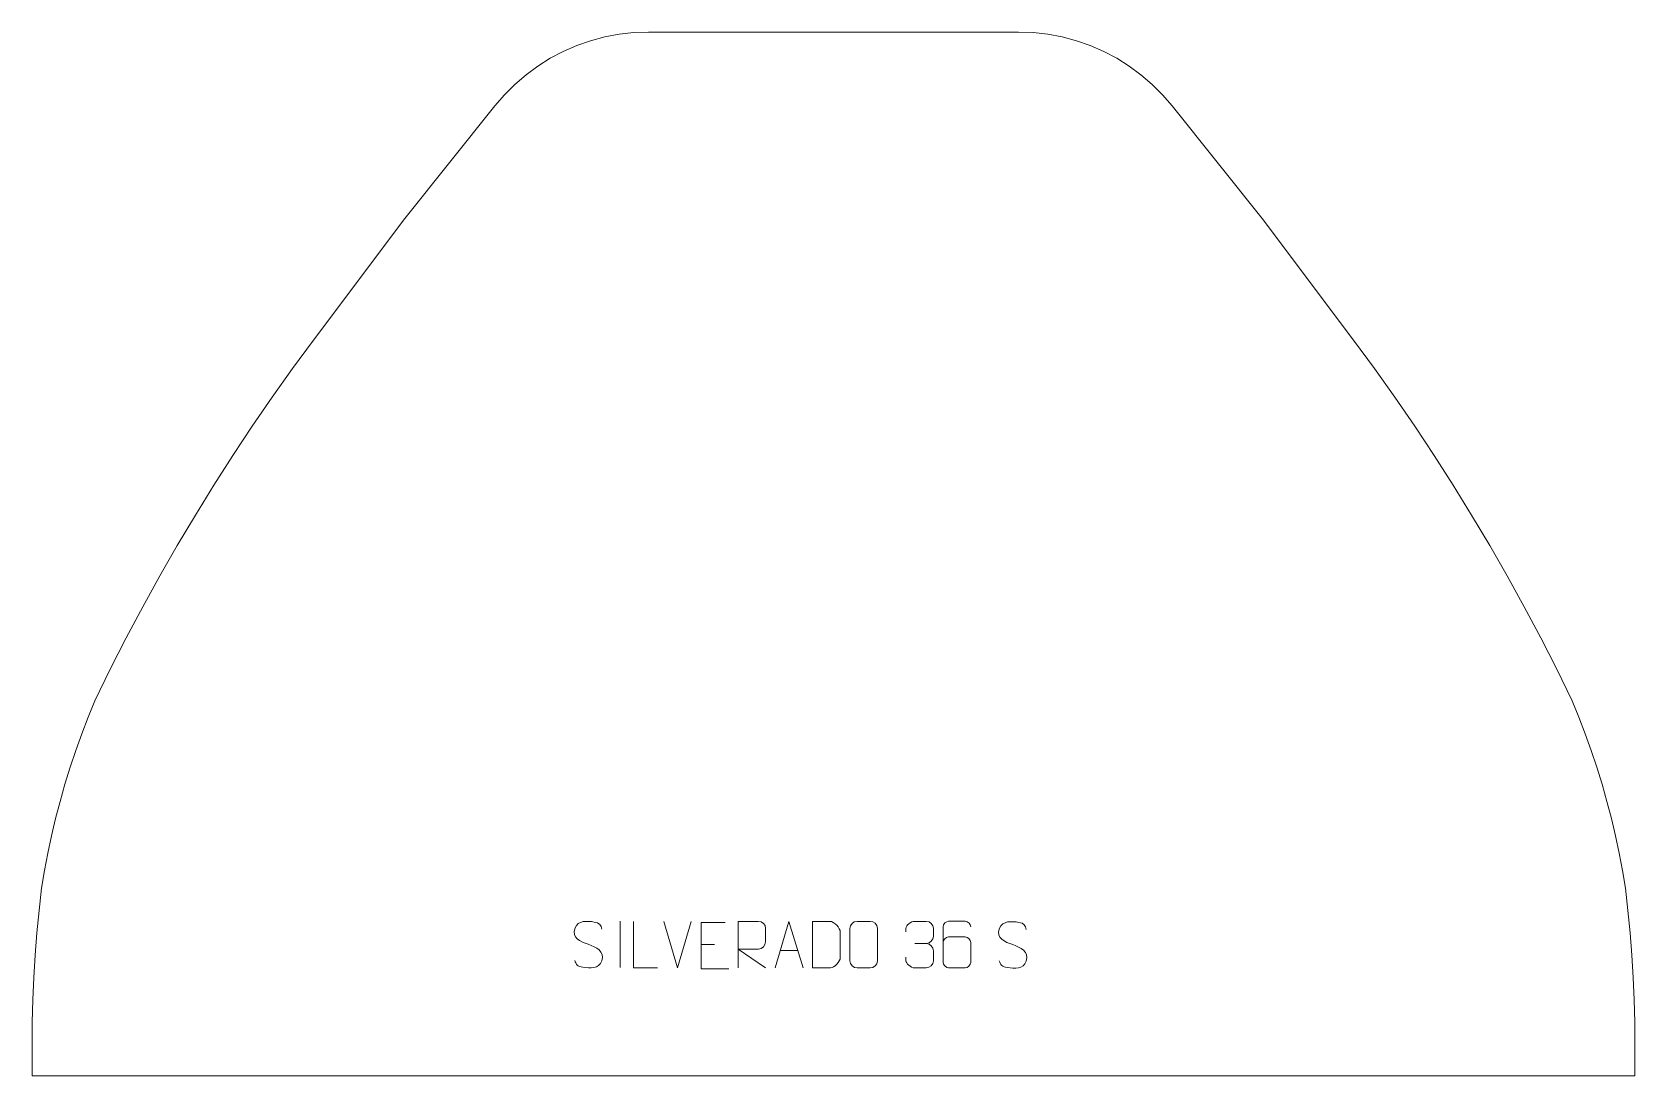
# Model space of a CAD drawing. Header units: millimetres. Extents: x -424 to 436, y 799 to 1359.
import ezdxf

# ---------------------------------------------------------------- set-up
doc = ezdxf.new("R2010")
doc.units = ezdxf.units.MM
doc.header["$MEASUREMENT"] = 0
doc.layers.add('layer 1', color=7, linetype='Continuous')

msp = doc.modelspace()

# ---------------------------------------------------------------- linework, layer by layer
at = {"layer": 'layer 1', "color": 242, "lineweight": 9}
msp.add_open_spline([(-92.8632, 1358.8462), (-92.8632, 1358.8462), (105.6909, 1358.8462), (105.6909, 1358.8462), (105.6909, 1358.8462), (105.6909, 1358.8462), (113.5638, 1358.5522), (113.5638, 1358.5522), (113.5638, 1358.5522), (113.5638, 1358.5522), (121.3934, 1357.6718), (121.3934, 1357.6718), (121.3934, 1357.6718), (121.3934, 1357.6718), (129.135, 1356.2088), (129.135, 1356.2088), (129.135, 1356.2088), (129.135, 1356.2088), (136.7461, 1354.1744), (136.7461, 1354.1744), (136.7461, 1354.1744), (136.7461, 1354.1744), (144.1837, 1351.5763), (144.1837, 1351.5763), (144.1837, 1351.5763), (144.1837, 1351.5763), (151.4078, 1348.43), (151.4078, 1348.43), (151.4078, 1348.43), (151.4078, 1348.43), (158.3758, 1344.7543), (158.3758, 1344.7543), (158.3758, 1344.7543), (158.3758, 1344.7543), (165.0503, 1340.5701), (165.0503, 1340.5701), (165.0503, 1340.5701), (165.0503, 1340.5701), (171.3951, 1335.8983), (171.3951, 1335.8983), (171.3951, 1335.8983), (171.3951, 1335.8983), (177.3735, 1330.7659), (177.3735, 1330.7659), (177.3735, 1330.7659), (177.3735, 1330.7659), (182.9513, 1325.2034), (182.9513, 1325.2034), (182.9513, 1325.2034), (182.9513, 1325.2034), (188.1002, 1319.2389), (188.1002, 1319.2389), (188.1002, 1319.2389), (188.1002, 1319.2389), (236.4137, 1258.8464), (236.4137, 1258.8464), (236.4137, 1258.8464), (236.4137, 1258.8464), (285.3872, 1193.5483), (285.3872, 1193.5483), (285.3872, 1193.5483), (285.3872, 1193.5483), (296.5921, 1178.3496), (296.5921, 1178.3496), (296.5921, 1178.3496), (296.5921, 1178.3496), (307.5478, 1162.9688), (307.5478, 1162.9688), (307.5478, 1162.9688), (307.5478, 1162.9688), (318.2503, 1147.4116), (318.2503, 1147.4116), (318.2503, 1147.4116), (318.2503, 1147.4116), (328.6968, 1131.681), (328.6968, 1131.681), (328.6968, 1131.681), (328.6968, 1131.681), (338.8839, 1115.7816), (338.8839, 1115.7816), (338.8839, 1115.7816), (338.8839, 1115.7816), (348.8092, 1099.7177), (348.8092, 1099.7177), (348.8092, 1099.7177), (348.8092, 1099.7177), (358.4706, 1083.4922), (358.4706, 1083.4922), (358.4706, 1083.4922), (358.4706, 1083.4922), (367.8654, 1067.1117), (367.8654, 1067.1117), (367.8654, 1067.1117), (367.8654, 1067.1117), (376.9901, 1050.5797), (376.9901, 1050.5797), (376.9901, 1050.5797), (376.9901, 1050.5797), (385.8439, 1033.9002), (385.8439, 1033.9002), (385.8439, 1033.9002), (385.8439, 1033.9002), (394.4215, 1017.0783), (394.4215, 1017.0783), (394.4215, 1017.0783), (394.4215, 1017.0783), (402.7243, 1000.1175), (402.7243, 1000.1175), (402.7243, 1000.1175), (402.7243, 1000.1175), (406.3376, 991.3058), (406.3376, 991.3058), (406.3376, 991.3058), (406.3376, 991.3058), (409.7537, 982.4148), (409.7537, 982.4148), (409.7537, 982.4148), (409.7537, 982.4148), (412.9699, 973.4506), (412.9699, 973.4506), (412.9699, 973.4506), (412.9699, 973.4506), (415.9842, 964.4147), (415.9842, 964.4147), (415.9842, 964.4147), (415.9842, 964.4147), (418.7947, 955.3156), (418.7947, 955.3156), (418.7947, 955.3156), (418.7947, 955.3156), (421.4, 946.1537), (421.4, 946.1537), (421.4, 946.1537), (421.4, 946.1537), (423.7997, 936.9374), (423.7997, 936.9374), (423.7997, 936.9374), (423.7997, 936.9374), (425.9932, 927.6689), (425.9932, 927.6689), (425.9932, 927.6689), (425.9932, 927.6689), (427.9778, 918.3534), (427.9778, 918.3534), (427.9778, 918.3534), (427.9778, 918.3534), (429.7525, 908.9957), (429.7525, 908.9957), (429.7525, 908.9957), (429.7525, 908.9957), (431.3174, 899.6013), (431.3174, 899.6013), (431.3174, 899.6013), (431.3174, 899.6013), (432.6738, 887.661), (432.6738, 887.661), (432.6738, 887.661), (432.6738, 887.661), (433.8213, 875.6977), (433.8213, 875.6977), (433.8213, 875.6977), (433.8213, 875.6977), (434.7605, 863.7178), (434.7605, 863.7178), (434.7605, 863.7178), (434.7605, 863.7178), (435.4882, 851.723), (435.4882, 851.723), (435.4882, 851.723), (435.4882, 851.723), (436.0072, 839.7164), (436.0072, 839.7164), (436.0072, 839.7164), (436.0072, 839.7164), (436.3152, 827.7037), (436.3152, 827.7037), (436.3152, 827.7037), (436.3152, 827.7037), (436.4129, 815.6855), (436.4129, 815.6855), (436.4129, 815.6855), (436.4129, 815.6855), (436.4129, 798.847), (436.4129, 798.847), (436.4129, 798.847), (436.4129, 798.847), (-423.5867, 798.847), (-423.5867, 798.847), (-423.5867, 798.847), (-423.5867, 798.847), (-423.5867, 815.6855), (-423.5867, 815.6855), (-423.5867, 815.6855), (-423.5867, 815.6855), (-423.4886, 827.7037), (-423.4886, 827.7037), (-423.4886, 827.7037), (-423.4886, 827.7037), (-423.1796, 839.7164), (-423.1796, 839.7164), (-423.1796, 839.7164), (-423.1796, 839.7164), (-422.6617, 851.723), (-422.6617, 851.723), (-422.6617, 851.723), (-422.6617, 851.723), (-421.9328, 863.7178), (-421.9328, 863.7178), (-421.9328, 863.7178), (-421.9328, 863.7178), (-420.9951, 875.6977), (-420.9951, 875.6977), (-420.9951, 875.6977), (-420.9951, 875.6977), (-419.8476, 887.661), (-419.8476, 887.661), (-419.8476, 887.661), (-419.8476, 887.661), (-418.4912, 899.6013), (-418.4912, 899.6013), (-418.4912, 899.6013), (-418.4912, 899.6013), (-416.9263, 908.9957), (-416.9263, 908.9957), (-416.9263, 908.9957), (-416.9263, 908.9957), (-415.1502, 918.3534), (-415.1502, 918.3534), (-415.1502, 918.3534), (-415.1502, 918.3534), (-413.1666, 927.6689), (-413.1666, 927.6689), (-413.1666, 927.6689), (-413.1666, 927.6689), (-410.9732, 936.9374), (-410.9732, 936.9374), (-410.9732, 936.9374), (-410.9732, 936.9374), (-408.5738, 946.1537), (-408.5738, 946.1537), (-408.5738, 946.1537), (-408.5738, 946.1537), (-405.9681, 955.3156), (-405.9681, 955.3156), (-405.9681, 955.3156), (-405.9681, 955.3156), (-403.1576, 964.4147), (-403.1576, 964.4147), (-403.1576, 964.4147), (-403.1576, 964.4147), (-400.1422, 973.4506), (-400.1422, 973.4506), (-400.1422, 973.4506), (-400.1422, 973.4506), (-396.9275, 982.4148), (-396.9275, 982.4148), (-396.9275, 982.4148), (-396.9275, 982.4148), (-393.5114, 991.3058), (-393.5114, 991.3058), (-393.5114, 991.3058), (-393.5114, 991.3058), (-389.8981, 1000.1175), (-389.8981, 1000.1175), (-389.8981, 1000.1175), (-389.8981, 1000.1175), (-381.595, 1017.0783), (-381.595, 1017.0783), (-381.595, 1017.0783), (-381.595, 1017.0783), (-373.0163, 1033.9002), (-373.0163, 1033.9002), (-373.0163, 1033.9002), (-373.0163, 1033.9002), (-364.1635, 1050.5797), (-364.1635, 1050.5797), (-364.1635, 1050.5797), (-364.1635, 1050.5797), (-355.0388, 1067.1117), (-355.0388, 1067.1117), (-355.0388, 1067.1117), (-355.0388, 1067.1117), (-345.6444, 1083.4922), (-345.6444, 1083.4922), (-345.6444, 1083.4922), (-345.6444, 1083.4922), (-335.9827, 1099.7177), (-335.9827, 1099.7177), (-335.9827, 1099.7177), (-335.9827, 1099.7177), (-326.0577, 1115.7816), (-326.0577, 1115.7816), (-326.0577, 1115.7816), (-326.0577, 1115.7816), (-315.8706, 1131.681), (-315.8706, 1131.681), (-315.8706, 1131.681), (-315.8706, 1131.681), (-305.4237, 1147.4116), (-305.4237, 1147.4116), (-305.4237, 1147.4116), (-305.4237, 1147.4116), (-294.7216, 1162.9688), (-294.7216, 1162.9688), (-294.7216, 1162.9688), (-294.7216, 1162.9688), (-283.7659, 1178.3496), (-283.7659, 1178.3496), (-283.7659, 1178.3496), (-283.7659, 1178.3496), (-272.5596, 1193.5483), (-272.5596, 1193.5483), (-272.5596, 1193.5483), (-272.5596, 1193.5483), (-223.5861, 1258.8464), (-223.5861, 1258.8464), (-223.5861, 1258.8464), (-223.5861, 1258.8464), (-175.2725, 1319.2389), (-175.2725, 1319.2389), (-175.2725, 1319.2389), (-175.2725, 1319.2389), (-170.1247, 1325.2034), (-170.1247, 1325.2034), (-170.1247, 1325.2034), (-170.1247, 1325.2034), (-164.5459, 1330.7659), (-164.5459, 1330.7659), (-164.5459, 1330.7659), (-164.5459, 1330.7659), (-158.5689, 1335.8983), (-158.5689, 1335.8983), (-158.5689, 1335.8983), (-158.5689, 1335.8983), (-152.2241, 1340.5701), (-152.2241, 1340.5701), (-152.2241, 1340.5701), (-152.2241, 1340.5701), (-145.5496, 1344.7543), (-145.5496, 1344.7543), (-145.5496, 1344.7543), (-145.5496, 1344.7543), (-138.5801, 1348.43), (-138.5801, 1348.43), (-138.5801, 1348.43), (-138.5801, 1348.43), (-131.3571, 1351.5763), (-131.3571, 1351.5763), (-131.3571, 1351.5763), (-131.3571, 1351.5763), (-123.9195, 1354.1744), (-123.9195, 1354.1744), (-123.9195, 1354.1744), (-123.9195, 1354.1744), (-116.3074, 1356.2088), (-116.3074, 1356.2088), (-116.3074, 1356.2088), (-116.3074, 1356.2088), (-108.5657, 1357.6718), (-108.5657, 1357.6718), (-108.5657, 1357.6718), (-108.5657, 1357.6718), (-100.7372, 1358.5522), (-100.7372, 1358.5522), (-100.7372, 1358.5522), (-100.7372, 1358.5522), (-92.8632, 1358.8462), (-92.8632, 1358.8462)], degree=3, knots=[0, 0, 0, 0, 0.01075269, 0.01075269, 0.01075269, 0.01075269, 0.02150538, 0.02150538, 0.02150538, 0.02150538, 0.03225806, 0.03225806, 0.03225806, 0.03225806, 0.04301075, 0.04301075, 0.04301075, 0.04301075, 0.05376344, 0.05376344, 0.05376344, 0.05376344, 0.06451613, 0.06451613, 0.06451613, 0.06451613, 0.07526882, 0.07526882, 0.07526882, 0.07526882, 0.08602151, 0.08602151, 0.08602151, 0.08602151, 0.09677419, 0.09677419, 0.09677419, 0.09677419, 0.10752688, 0.10752688, 0.10752688, 0.10752688, 0.11827957, 0.11827957, 0.11827957, 0.11827957, 0.12903226, 0.12903226, 0.12903226, 0.12903226, 0.13978495, 0.13978495, 0.13978495, 0.13978495, 0.15053763, 0.15053763, 0.15053763, 0.15053763, 0.16129032, 0.16129032, 0.16129032, 0.16129032, 0.17204301, 0.17204301, 0.17204301, 0.17204301, 0.1827957, 0.1827957, 0.1827957, 0.1827957, 0.19354839, 0.19354839, 0.19354839, 0.19354839, 0.20430108, 0.20430108, 0.20430108, 0.20430108, 0.21505376, 0.21505376, 0.21505376, 0.21505376, 0.22580645, 0.22580645, 0.22580645, 0.22580645, 0.23655914, 0.23655914, 0.23655914, 0.23655914, 0.24731183, 0.24731183, 0.24731183, 0.24731183, 0.25806452, 0.25806452, 0.25806452, 0.25806452, 0.2688172, 0.2688172, 0.2688172, 0.2688172, 0.27956989, 0.27956989, 0.27956989, 0.27956989, 0.29032258, 0.29032258, 0.29032258, 0.29032258, 0.30107527, 0.30107527, 0.30107527, 0.30107527, 0.31182796, 0.31182796, 0.31182796, 0.31182796, 0.32258065, 0.32258065, 0.32258065, 0.32258065, 0.33333333, 0.33333333, 0.33333333, 0.33333333, 0.34408602, 0.34408602, 0.34408602, 0.34408602, 0.35483871, 0.35483871, 0.35483871, 0.35483871, 0.3655914, 0.3655914, 0.3655914, 0.3655914, 0.37634409, 0.37634409, 0.37634409, 0.37634409, 0.38709677, 0.38709677, 0.38709677, 0.38709677, 0.39784946, 0.39784946, 0.39784946, 0.39784946, 0.40860215, 0.40860215, 0.40860215, 0.40860215, 0.41935484, 0.41935484, 0.41935484, 0.41935484, 0.43010753, 0.43010753, 0.43010753, 0.43010753, 0.44086022, 0.44086022, 0.44086022, 0.44086022, 0.4516129, 0.4516129, 0.4516129, 0.4516129, 0.46236559, 0.46236559, 0.46236559, 0.46236559, 0.47311828, 0.47311828, 0.47311828, 0.47311828, 0.48387097, 0.48387097, 0.48387097, 0.48387097, 0.49462366, 0.49462366, 0.49462366, 0.49462366, 0.50537634, 0.50537634, 0.50537634, 0.50537634, 0.51612903, 0.51612903, 0.51612903, 0.51612903, 0.52688172, 0.52688172, 0.52688172, 0.52688172, 0.53763441, 0.53763441, 0.53763441, 0.53763441, 0.5483871, 0.5483871, 0.5483871, 0.5483871, 0.55913978, 0.55913978, 0.55913978, 0.55913978, 0.56989247, 0.56989247, 0.56989247, 0.56989247, 0.58064516, 0.58064516, 0.58064516, 0.58064516, 0.59139785, 0.59139785, 0.59139785, 0.59139785, 0.60215054, 0.60215054, 0.60215054, 0.60215054, 0.61290323, 0.61290323, 0.61290323, 0.61290323, 0.62365591, 0.62365591, 0.62365591, 0.62365591, 0.6344086, 0.6344086, 0.6344086, 0.6344086, 0.64516129, 0.64516129, 0.64516129, 0.64516129, 0.65591398, 0.65591398, 0.65591398, 0.65591398, 0.66666667, 0.66666667, 0.66666667, 0.66666667, 0.67741935, 0.67741935, 0.67741935, 0.67741935, 0.68817204, 0.68817204, 0.68817204, 0.68817204, 0.69892473, 0.69892473, 0.69892473, 0.69892473, 0.70967742, 0.70967742, 0.70967742, 0.70967742, 0.72043011, 0.72043011, 0.72043011, 0.72043011, 0.7311828, 0.7311828, 0.7311828, 0.7311828, 0.74193548, 0.74193548, 0.74193548, 0.74193548, 0.75268817, 0.75268817, 0.75268817, 0.75268817, 0.76344086, 0.76344086, 0.76344086, 0.76344086, 0.77419355, 0.77419355, 0.77419355, 0.77419355, 0.78494624, 0.78494624, 0.78494624, 0.78494624, 0.79569892, 0.79569892, 0.79569892, 0.79569892, 0.80645161, 0.80645161, 0.80645161, 0.80645161, 0.8172043, 0.8172043, 0.8172043, 0.8172043, 0.82795699, 0.82795699, 0.82795699, 0.82795699, 0.83870968, 0.83870968, 0.83870968, 0.83870968, 0.84946237, 0.84946237, 0.84946237, 0.84946237, 0.86021505, 0.86021505, 0.86021505, 0.86021505, 0.87096774, 0.87096774, 0.87096774, 0.87096774, 0.88172043, 0.88172043, 0.88172043, 0.88172043, 0.89247312, 0.89247312, 0.89247312, 0.89247312, 0.90322581, 0.90322581, 0.90322581, 0.90322581, 0.91397849, 0.91397849, 0.91397849, 0.91397849, 0.92473118, 0.92473118, 0.92473118, 0.92473118, 0.93548387, 0.93548387, 0.93548387, 0.93548387, 0.94623656, 0.94623656, 0.94623656, 0.94623656, 0.95698925, 0.95698925, 0.95698925, 0.95698925, 0.96774194, 0.96774194, 0.96774194, 0.96774194, 0.97849462, 0.97849462, 0.97849462, 0.97849462, 1, 1, 1, 1], dxfattribs=at)
at = {"layer": 'layer 1', "color": 250, "lineweight": 9}
for points, knots in [([(-125.1278, 869.473), (-129.3761, 870.9434), (-134.2842, 872.7392), (-132.2791, 878.2595), (-132.2791, 878.2595), (-130.7756, 882.3994), (-125.562, 882.0109), (-121.9584, 881.4098), (-121.9584, 881.4098), (-119.0978, 880.9326), (-118.2331, 879.7194), (-117.9225, 877.6353)], [0, 0, 0, 0, 0.25, 0.25, 0.25, 0.25, 0.5, 0.5, 0.5, 0.5, 1, 1, 1, 1]), ([(-88.0155, 856.8197), (-88.0155, 856.8197), (-100.9646, 856.8197), (-100.9646, 856.8197), (-100.9646, 856.8197), (-100.9646, 856.8197), (-100.9646, 881.7733), (-100.9646, 881.7733)], [0, 0, 0, 0, 0.33333333, 0.33333333, 0.33333333, 0.33333333, 1, 1, 1, 1]), ([(-51.6748, 881.1762), (-51.6748, 881.1762), (-64.5487, 881.1762), (-64.5487, 881.1762), (-64.5487, 881.1762), (-64.5487, 881.1762), (-64.5487, 856.2226), (-64.5487, 856.2226), (-64.5487, 856.2226), (-64.5487, 856.2226), (-49.6829, 856.2226), (-49.6829, 856.2226)], [0, 0, 0, 0, 0.25, 0.25, 0.25, 0.25, 0.5, 0.5, 0.5, 0.5, 1, 1, 1, 1]), ([(-44.7126, 856.8198), (-44.7126, 856.8198), (-44.7126, 881.7733), (-44.7126, 881.7733), (-44.7126, 881.7733), (-41.1178, 881.7733), (-37.5223, 881.7733), (-33.9271, 881.7733), (-33.9271, 881.7733), (-31.6018, 881.7356), (-30.0445, 880.2456), (-30.0486, 877.8792), (-30.0486, 877.8792), (-30.049, 875.8437), (-30.049, 872.7843), (-30.0486, 870.7483), (-30.0486, 870.7483), (-30.0551, 868.8728), (-31.8674, 866.931), (-33.8769, 866.9119), (-33.8769, 866.9119), (-33.8769, 866.9119), (-44.7126, 866.9119), (-44.7126, 866.9119), (-44.7126, 866.9119), (-44.7126, 866.9119), (-30.0579, 856.8198), (-30.0579, 856.8198)], [0, 0, 0, 0, 0.125, 0.125, 0.125, 0.125, 0.25, 0.25, 0.25, 0.25, 0.375, 0.375, 0.375, 0.375, 0.5, 0.5, 0.5, 0.5, 0.625, 0.625, 0.625, 0.625, 0.75, 0.75, 0.75, 0.75, 1, 1, 1, 1]), ([(-24.851, 856.8198), (-24.851, 856.8198), (-17.48, 881.7733), (-17.48, 881.7733), (-17.48, 881.7733), (-17.48, 881.7733), (-9.9101, 856.8198), (-9.9101, 856.8198)], [0, 0, 0, 0, 0.33333333, 0.33333333, 0.33333333, 0.33333333, 1, 1, 1, 1]), ([(-4.7728, 856.8479), (-2.441, 856.8483), (2.5092, 856.8243), (4.8407, 856.824), (4.8407, 856.824), (6.7657, 856.7186), (10.0843, 860.2602), (10.0731, 862.2775), (10.0731, 862.2775), (10.0727, 868.0476), (10.0727, 870.2173), (10.0731, 875.9866), (10.0731, 875.9866), (10.0688, 878.1247), (6.6943, 881.7848), (4.5419, 881.7713), (4.5419, 881.7713), (2.2162, 881.7713), (-2.5081, 881.7713), (-4.8342, 881.7713), (-4.8342, 881.7713), (-4.8338, 876.0244), (-4.7725, 862.5952), (-4.7728, 856.8479)], [0, 0, 0, 0, 0.14285714, 0.14285714, 0.14285714, 0.14285714, 0.28571429, 0.28571429, 0.28571429, 0.28571429, 0.42857143, 0.42857143, 0.42857143, 0.42857143, 0.57142857, 0.57142857, 0.57142857, 0.57142857, 0.71428571, 0.71428571, 0.71428571, 0.71428571, 1, 1, 1, 1]), ([(19.0999, 881.773), (21.4256, 881.773), (23.7517, 881.773), (26.0778, 881.773), (26.0778, 881.773), (28.0244, 881.8086), (30.0158, 880.317), (30.0425, 877.8794), (30.0425, 877.8794), (30.0421, 872.1325), (30.0421, 866.3852), (30.0425, 860.6375), (30.0425, 860.6375), (29.9027, 858.3141), (28.2255, 856.8345), (26.0778, 856.8237), (26.0778, 856.8237), (23.7459, 856.8241), (21.414, 856.8241), (19.0825, 856.8237), (19.0825, 856.8237), (17.1575, 856.7183), (15.1854, 858.6028), (15.1966, 860.6201), (15.1966, 860.6201), (15.1969, 866.3902), (15.1969, 872.1599), (15.1966, 877.9292), (15.1966, 877.9292), (15.2008, 880.0673), (16.9475, 881.7865), (19.0999, 881.773)], [0, 0, 0, 0, 0.11111111, 0.11111111, 0.11111111, 0.11111111, 0.22222222, 0.22222222, 0.22222222, 0.22222222, 0.33333333, 0.33333333, 0.33333333, 0.33333333, 0.44444444, 0.44444444, 0.44444444, 0.44444444, 0.55555556, 0.55555556, 0.55555556, 0.55555556, 0.66666667, 0.66666667, 0.66666667, 0.66666667, 0.77777778, 0.77777778, 0.77777778, 0.77777778, 1, 1, 1, 1]), ([(45.2549, 876.089), (45.2549, 876.089), (45.2549, 877.9462), (45.2549, 877.9462), (45.2549, 877.9462), (45.2406, 879.6881), (47.9051, 881.8062), (49.9642, 881.7835), (49.9642, 881.7835), (52.0283, 881.7835), (54.0923, 881.7835), (56.156, 881.7835), (56.156, 881.7835), (58.3505, 881.7923), (59.9488, 879.9455), (59.9932, 878.0334), (59.9932, 878.0334), (59.9928, 876.5983), (59.9928, 875.1632), (59.9932, 873.7277), (59.9932, 873.7277), (59.9446, 872.0742), (58.342, 869.8442), (56.1437, 869.8542), (56.1437, 869.8542), (58.3474, 869.843), (59.9554, 868.0398), (60.0094, 865.9803), (60.0094, 865.9803), (60.009, 864.1956), (60.009, 862.4109), (60.0094, 860.6258), (60.0094, 860.6258), (60.0195, 858.5644), (57.9646, 856.8013), (56.1437, 856.8094), (56.1437, 856.8094), (54.0784, 856.8097), (52.0132, 856.8097), (49.9476, 856.8094), (49.9476, 856.8094), (47.779, 856.8209), (45.248, 859.2211), (45.2294, 860.6829), (45.2294, 860.6829), (45.2294, 860.6829), (45.2294, 862.5915), (45.2294, 862.5915)], [0, 0, 0, 0, 0.07692308, 0.07692308, 0.07692308, 0.07692308, 0.15384615, 0.15384615, 0.15384615, 0.15384615, 0.23076923, 0.23076923, 0.23076923, 0.23076923, 0.30769231, 0.30769231, 0.30769231, 0.30769231, 0.38461538, 0.38461538, 0.38461538, 0.38461538, 0.46153846, 0.46153846, 0.46153846, 0.46153846, 0.53846154, 0.53846154, 0.53846154, 0.53846154, 0.61538462, 0.61538462, 0.61538462, 0.61538462, 0.69230769, 0.69230769, 0.69230769, 0.69230769, 0.76923077, 0.76923077, 0.76923077, 0.76923077, 0.84615385, 0.84615385, 0.84615385, 0.84615385, 1, 1, 1, 1]), ([(80.0494, 878.8372), (80.0253, 880.1767), (78.6691, 881.8299), (77.0972, 881.7956), (77.0972, 881.7956), (74.1124, 881.7953), (71.1272, 881.7953), (68.1418, 881.7956), (68.1418, 881.7956), (66.9227, 881.8105), (65.1945, 880.3729), (65.1895, 878.8372), (65.1895, 878.8372), (65.1898, 872.4767), (65.1898, 866.1159), (65.1895, 859.7552), (65.1895, 859.7552), (65.1942, 858.5923), (66.9227, 856.8212), (68.1418, 856.7968), (68.1418, 856.7968), (71.1272, 856.7971), (74.1124, 856.7971), (77.0972, 856.7968), (77.0972, 856.7968), (78.3753, 856.8406), (80.045, 858.4551), (80.0494, 859.7552), (80.0494, 859.7552), (80.0494, 863.3385), (80.0494, 866.9216), (80.0494, 870.5043), (80.0494, 870.5043), (80.0109, 871.9825), (78.4282, 873.4154), (77.0972, 873.4134), (77.0972, 873.4134), (74.1124, 873.4137), (71.1272, 873.4137), (68.1418, 873.4134), (68.1418, 873.4134), (66.8123, 873.4184), (65.1693, 871.9111), (65.211, 870.4826)], [0, 0, 0, 0, 0.08333333, 0.08333333, 0.08333333, 0.08333333, 0.16666667, 0.16666667, 0.16666667, 0.16666667, 0.25, 0.25, 0.25, 0.25, 0.33333333, 0.33333333, 0.33333333, 0.33333333, 0.41666667, 0.41666667, 0.41666667, 0.41666667, 0.5, 0.5, 0.5, 0.5, 0.58333333, 0.58333333, 0.58333333, 0.58333333, 0.66666667, 0.66666667, 0.66666667, 0.66666667, 0.75, 0.75, 0.75, 0.75, 0.83333333, 0.83333333, 0.83333333, 0.83333333, 1, 1, 1, 1]), ([(102.6194, 869.2965), (98.3711, 870.7669), (93.463, 872.5627), (95.4681, 878.083), (95.4681, 878.083), (96.9716, 882.2229), (102.1852, 881.8344), (105.7888, 881.2333), (105.7888, 881.2333), (108.6494, 880.7561), (109.5141, 879.5429), (109.8247, 877.4588)], [0, 0, 0, 0, 0.25, 0.25, 0.25, 0.25, 0.5, 0.5, 0.5, 0.5, 1, 1, 1, 1]), ([(-125.1278, 869.4729), (-121.1092, 867.8262), (-116.0797, 865.9379), (-117.9137, 860.5776), (-117.9137, 860.5776), (-119.3735, 856.3112), (-124.2843, 856.5679), (-128.0104, 857.1226), (-128.0104, 857.1226), (-130.7604, 857.5324), (-131.9813, 858.7459), (-132.3593, 860.8581)], [0, 0, 0, 0, 0.25, 0.25, 0.25, 0.25, 0.5, 0.5, 0.5, 0.5, 1, 1, 1, 1]), ([(102.6194, 869.2964), (106.638, 867.6497), (111.6675, 865.7614), (109.8335, 860.4011), (109.8335, 860.4011), (108.3737, 856.1347), (103.4629, 856.3914), (99.7368, 856.9461), (99.7368, 856.9461), (96.9868, 857.3559), (95.7659, 858.5694), (95.3879, 860.6816)], [0, 0, 0, 0, 0.25, 0.25, 0.25, 0.25, 0.5, 0.5, 0.5, 0.5, 1, 1, 1, 1])]:
    msp.add_open_spline(points, degree=3, knots=knots, dxfattribs=at)
for points in [[(-108.1278, 881.9601), (-108.1278, 881.9601), (-108.1278, 856.986), (-108.1278, 856.986)], [(-77.3037, 856.8197), (-77.3037, 856.8197), (-84.6255, 881.7733), (-84.6255, 881.7733)], [(-69.9818, 881.7733), (-69.9818, 881.7733), (-77.3036, 856.8197), (-77.3036, 856.8197)], [(-64.5487, 869.2965), (-64.5487, 869.2965), (-57.3806, 869.2965), (-57.3806, 869.2965)], [(49.9646, 869.8438), (49.9646, 869.8438), (56.161, 869.8438), (56.161, 869.8438)], [(-22.1284, 866.0692), (-22.1284, 866.0692), (-12.6327, 866.0692), (-12.6327, 866.0692)]]:
    msp.add_open_spline(points, degree=3, dxfattribs=at)

doc.saveas('drawing.dxf')
